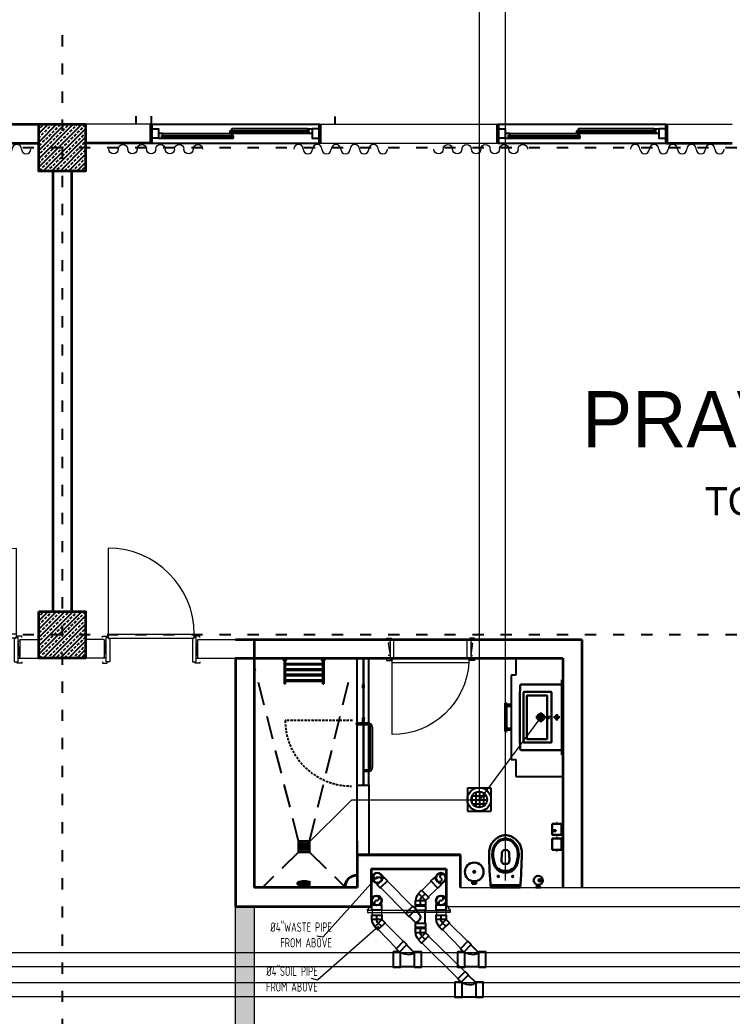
# Model space of a CAD drawing. Header units: millimetres. Extents: x 626118 to 667468, y 4481694 to 4492717.
# Drawn here: x 638785 to 639545, y 4491032 to 4492096 of the extents above; entities that cross this region are included whole.
import ezdxf

# ---------------------------------------------------------------- set-up
doc = ezdxf.new("R2010")
doc.units = ezdxf.units.MM
for name, pattern in [('ACAD_ISO03W100', [30, 12, -18]), ('CENTER2', [1.125, 0.75, -0.125, 0.125, -0.125]), ('DUZ', [500, 500]), ('HIDDEN', [0.375, 0.25, -0.125]), ('HIDDEN2', [0.1875, 0.125, -0.0625])]:
    doc.linetypes.add(name, pattern=pattern)
doc.layers.get('0').update_dxf_attribs({"color": 1, "linetype": 'DUZ'})
for name, color, linetype in [('0 MC MAHAL', 94, 'Continuous'), ('a_cam', 161, 'Continuous'), ('a_gorunus', 233, 'Continuous'), ('a_mobilya', 1, 'Continuous'), ('a_mobilya_tarama', 253, 'Continuous'), ('a_seramik', 241, 'Continuous'), ('a_seramik_tarama', 85, 'Continuous'), ('a_vitrifiye', 195, 'Continuous'), ('AGAC', 116, 'Continuous'), ('DR-TEXT', 3, 'Continuous'), ('DR-WASTE PIPE', 5, 'CENTER2'), ('KOLTAR_F', 145, 'Continuous'), ('PEN', 161, 'Continuous'), ('PLUM FIT', 7, 'Continuous'), ('PVC', 3, 'Continuous'), ('söve', 26, 'DUZ')]:
    doc.layers.add(name, color=color, linetype=linetype)
for name, color, linetype, lineweight in [('cam', 143, 'Continuous', 20), ('DUV', 220, 'Continuous', 50), ('DUVAR', 7, 'Continuous', 35), ('FE_PERDE', 205, 'Continuous', 15), ('gor25', 142, 'Continuous', 25), ('iç duvar', 7, 'Continuous', 50), ('KAPEN', 151, 'Continuous', 9), ('KOLON_F', 3, 'Continuous', 35), ('sabt_tef', 181, 'Continuous', 30)]:
    doc.layers.add(name, color=color, linetype=linetype, lineweight=lineweight)
doc.styles.add('din.shx', font='din.shx', dxfattribs={"width": 0.7})

# ---------------------------------------------------------------- blocks, each defined once
blk = doc.blocks.new('GEN_BLOCK00601')
at = {"linetype": 'Continuous', "ltscale": 50}
for centre, start, end in [((50, 50), 0, 180), ((150, 50), 180, 0), ((250, 50), 0, 180), ((350, 50), 180, 0), ((450, 50), 0, 180), ((550, 50), 180, 0), ((650, 50), 0, 180), ((750, 50), 180, 0), ((850, 50), 0, 180), ((950, 50), 180, 0)]:
    blk.add_arc(centre, 50, start, end, dxfattribs=at)
for tag in ['FLOOR', 'Sfb']:
    blk.add_attdef(tag, (0, 0), '', height=1)
blk = doc.blocks.new('K210')
for p, q in [((0.04, 0.985), (0.04, 0.032)), ((0.04, 0.032), (0.047, 0.032)), ((0.047, 0.032), (0.047, 0.022)), ((0.047, 0.022), (0.953, 0.022)), ((0.953, 0.032), (0.96, 0.032)), ((0.953, 0.022), (0.953, 0.032)), ((0.96, 0.032), (0.96, 0.065))]:
    blk.add_line(p, q)
for points in [[(-0.02, 0.03), (-0.02, 0.045), (0.03, 0.045), (0.03, 0.03)], [(0.04, 0.065), (0.96, 0.065)], [(1.02, 0.03), (1.02, 0.045), (0.97, 0.045), (0.97, 0.03)], [(0.02, -0.19), (0, -0.19), (0.02, -0.01), (0, -0.01)], [(0.98, -0.19), (1, -0.19), (0.98, -0.01), (1, -0.01)], [(-0.02, -0.23), (-0.02, -0.245), (0.03, -0.245), (0.03, -0.23)], [(1.02, -0.23), (1.02, -0.245), (0.97, -0.245), (0.97, -0.23)]]:
    blk.add_lwpolyline(points)
for points in [[(0.02, 0.03), (0.045, 0.03), (0.045, 0.02), (0.06, 0.02), (0.06, -0.23), (0.02, -0.23)], [(0.98, 0.03), (0.955, 0.03), (0.955, 0.02), (0.94, 0.02), (0.94, -0.23), (0.98, -0.23)]]:
    blk.add_lwpolyline(points, close=True)
blk.add_arc((0.04, 0.065), 0.92, 0, 90)
blk = doc.blocks.new('PVC4')
for p, q in [((-55, 57), (-60, 57)), ((0, 57), (5, 57)), ((-55, -57), (-60, -57)), ((0, -57), (5, -57))]:
    blk.add_line(p, q)
blk.add_lwpolyline([(0, -62), (0, 62), (-55, 62), (-55, -62)], close=True)
blk = doc.blocks.new('PVC6')
for p, q in [((-86.5, 82.5), (-93, 82.5)), ((0, 82.5), (6.5, 82.5)), ((-86.5, -82.5), (-93, -82.5)), ((0, -82.5), (6.5, -82.5))]:
    blk.add_line(p, q)
blk.add_lwpolyline([(0, -89), (0, 89), (-81.5, 89, 0.4142136), (-86.5, 84), (-86.5, -84, 0.4142136), (-81.5, -89)], format="xyb", close=True)
blk = doc.blocks.new('PY64')
for p, q in [((-82, 162), (-82, 2)), ((79, -1), (171, 91))]:
    blk.add_line(p, q)
at = {"color": 9}
for centre, radius, start, end in [((298, 60), 238, 154.7041, 180), ((142, 60), 82.9, 180, 223.6032)]:
    blk.add_arc(centre, radius, start, end, dxfattribs=at)
for name, p, rotation in [('PVC6', (0, 248), 90), ('PVC4', (170, 170), 44.9999999999999), ('PVC6', (0, -84), 270)]:
    blk.add_blockref(name, p, dxfattribs=dict(rotation=rotation))
blk = doc.blocks.new('P454')
at = {"color": 8}
blk.add_lwpolyline([(57, 57), (18, 18, 0.198912), (0, -25), (0, -80)], format="xyb", dxfattribs=at)
blk.add_arc((60, -25), 117, 135, 180)
for p, rotation in [((57, 57), 45), ((0, -80), 270)]:
    blk.add_blockref('PVC4', p, dxfattribs=dict(rotation=rotation))
blk = doc.blocks.new('P904A')
for p, q in [((-57, -57), (-57, -24)), ((57, -57), (57, -24))]:
    blk.add_line(p, q)
blk.add_circle((0, 0), 62)
at = {"color": 9}
blk.add_circle((0, 0), 57, dxfattribs=at)
for centre, start, end in [((0, -28), 90, 270), ((0, 28), 270, 90)]:
    blk.add_arc(centre, 28.5, start, end, dxfattribs=at)
at = {"rotation": 270}
blk.add_blockref('PVC4', (0, -112), dxfattribs=at)
blk = doc.blocks.new('A$Cbc8c2464')
at = {"layer": 'DR-WASTE PIPE', "color": 6, "linetype": 'Continuous', "lineweight": 18, "ltscale": 12}
for p, q in [((0.5, 60.7), (0.5, 55.9)), ((10.5, 60.7), (10.5, 55.9)), ((69.2, 60.7), (69.2, 56)), ((79.1, 60.7), (79.1, 56)), ((14.3, 46.8), (33.5, 27.5, 0)), ((82.9, 46.8), (102.2, 27.5, 0)), ((7.3, 39.7), (26.2, 20.2, 0)), ((76, 39.6), (95, 20.1, 0))]:
    blk.add_line(p, q, dxfattribs=at)
at = {"layer": 'PVC', "xscale": 0.08748200112126518, "yscale": 0.08748200112126518, "zscale": 0.08748200112126518}
for p in [(5.4, 71), (74.1, 71)]:
    blk.add_blockref('P904A', p, dxfattribs=at)
at = {"layer": 'PVC'}
for name, p, xscale, yscale, zscale, rotation in [('P454', (5.5, 48.5), -0.08762939043845829, 0.08762939043845829, 0.08762939043845829, 180), ('P454', (74.2, 48.5), -0.08762939043845829, 0.08762939043845829, 0.08762939043845829, 180), ('PY64', (45.6, 8.1, 0), 0.090881797833463, 0.090881797833463, 0.090881797833463, 89.99999999999999), ('PY64', (114.3, 8.1, 0), 0.090881797833463, 0.090881797833463, 0.090881797833463, 89.99999999999999)]:
    blk.add_blockref(name, p, dxfattribs=dict(at, xscale=xscale, yscale=yscale, zscale=zscale, rotation=rotation))
blk = doc.blocks.new('PY4')
for p, q in [((-57, -27), (-57, 129)), ((0, 57), (51, 129)), ((57, -24), (139, 58))]:
    blk.add_line(p, q)
blk.add_arc((86, 57), 85.5, 180, 250.5288)
for p, rotation in [((0, 184), 90), ((137, 137), 45), ((0, -82), 270)]:
    blk.add_blockref('PVC4', p, dxfattribs=dict(rotation=rotation))
blk = doc.blocks.new('A$Cd5ec20cc')
at = {"layer": 'DR-WASTE PIPE', "linetype": 'Continuous', "lineweight": 18, "ltscale": 12}
for p, q in [((18.4, 123.8), (44.9, 97.4)), ((64.7, 123.6), (55.1, 114)), ((37.8, 90.3), (11.4, 116.8)), ((71.8, 116.5), (62.3, 107.2)), ((62.5, 65), (100.9, 27.5)), ((55.5, 57.9), (93.5, 20.2))]:
    blk.add_line(p, q, dxfattribs=at)
at = {"layer": 'PVC'}
for name, p, xscale, yscale, zscale, rotation in [('P904A', (7.7, 127.5), -0.08748200112126518, 0.08748200112126518, 0.08748200112126518, 45.1343432630909), ('P904A', (75.5, 127.3), -0.08748200112126518, 0.08748200112126518, 0.08748200112126518, 314.7932117919452), ('P454', (53.7, 105.5), -0.08762939043845827, 0.08762939043845827, 0.08762939043845827, 135.0000000107184), ('P454', (53.7, 66.7), -0.08762939043845827, 0.08762939043845827, 0.08762939043845827, 180.2529245815914), ('PY64', (112.9, 8.1), 0.090881797833463, 0.090881797833463, 0.090881797833463, 89.99999999999999)]:
    blk.add_blockref(name, p, dxfattribs=dict(at, xscale=xscale, yscale=yscale, zscale=zscale, rotation=rotation))
at = {"layer": 'PVC', "xscale": -0.08755647272676778, "yscale": 0.08755647272676778, "zscale": 0.08755647272676778}
blk.add_blockref('PY4', (53.7, 81.5), dxfattribs=at)
blk = doc.blocks.new('A$C9070866a')
at = {"layer": 'iç duvar', "color": 1, "linetype": 'Continuous', "lineweight": 5}
for p, q in [((54.5, 72.2, 0), (6.4, 0)), ((54.5, 72.2, 0), (52.5, 70.3)), ((54.5, 72.2, 0), (53.4, 69.6)), ((6.4, 0), (0, 0))]:
    blk.add_line(p, q, dxfattribs=at)
blk = doc.blocks.new('new block')
at = {"layer": 'KAPEN'}
for p, q in [((105202.053, 48261.86), (105202.02, 48261.86)), ((105202.053, 48261.853), (105202.053, 48261.86)), ((105202.063, 48261.853), (105202.053, 48261.853)), ((105202.063, 48261.047), (105202.063, 48261.853)), ((105201.25, 48261.04), (105202.053, 48261.04)), ((105202.053, 48261.047), (105202.063, 48261.047)), ((105202.053, 48261.04), (105202.053, 48261.047))]:
    blk.add_line(p, q, dxfattribs=at)
for points in [[(105202.055, 48261.92), (105202.04, 48261.92), (105202.04, 48261.87), (105202.055, 48261.87)], [(105202.265, 48261.92), (105202.28, 48261.92), (105202.28, 48261.87), (105202.265, 48261.87)], [(105202.02, 48261.04), (105202.02, 48261.86)], [(105202.225, 48261.88), (105202.225, 48261.9), (105202.095, 48261.88), (105202.095, 48261.9)], [(105202.055, 48260.98), (105202.04, 48260.98), (105202.04, 48261.03), (105202.055, 48261.03)], [(105202.225, 48261.02), (105202.225, 48261), (105202.095, 48261.02), (105202.095, 48261)], [(105202.265, 48260.98), (105202.28, 48260.98), (105202.28, 48261.03), (105202.265, 48261.03)]]:
    blk.add_lwpolyline(points, dxfattribs=at)
for points in [[(105202.055, 48261.88), (105202.055, 48261.855), (105202.065, 48261.855), (105202.065, 48261.84), (105202.265, 48261.84), (105202.265, 48261.88)], [(105202.055, 48261.02), (105202.055, 48261.045), (105202.065, 48261.045), (105202.065, 48261.06), (105202.265, 48261.06), (105202.265, 48261.02)]]:
    blk.add_lwpolyline(points, close=True, dxfattribs=at)
blk.add_arc((105202.071, 48261.04), 0.822, 93.6023, 180, dxfattribs=at)
blk = doc.blocks.new('urejjnjf')
at = {"layer": 'sabt_tef'}
for p, q in [((104450.066, 49042.304), (104449.756, 49042.304)), ((104449.911, 49042.284), (104449.756, 49042.284)), ((104449.911, 49042.276), (104449.756, 49042.276)), ((104449.911, 49042.284), (104450.066, 49042.284)), ((104449.911, 49042.276), (104450.066, 49042.276)), ((104449.846, 49042.184), (104449.822, 49042.184)), ((104449.834, 49042.195), (104449.834, 49042.184)), ((104449.834, 49042.173), (104449.834, 49042.184)), ((104449.976, 49042.184), (104450.001, 49042.184)), ((104449.989, 49042.195), (104449.989, 49042.184)), ((104449.989, 49042.173), (104449.989, 49042.184)), ((104449.87, 49042.02), (104449.872, 49041.935)), ((104449.911, 49042.051), (104449.9, 49042.051)), ((104449.911, 49042.051), (104449.923, 49042.051)), ((104449.953, 49042.02), (104449.95, 49041.935)), ((104449.911, 49041.901), (104449.907, 49041.901)), ((104449.907, 49041.901), (104449.911, 49041.901)), ((104449.915, 49041.901), (104449.911, 49041.901)), ((104449.911, 49041.901), (104449.915, 49041.901))]:
    blk.add_line(p, q, dxfattribs=at)
for centre, major_axis, start_param, end_param in [((104454.736, 49041.852), (3.536, 3.536), 2.265542, 2.338186), ((104445.087, 49041.852), (-3.536, 3.536), 3.944999, 4.017643), ((104449.911, 49042.014), (0.0919, 0.0919), 0.785398, 1.997007), ((104449.9, 49042.015), (-0.0778, 0.0778), -0.884575, 0.555132), ((104449.834, 49042.184), (-0.0053, 0.0053), 3.926991, 7.068583), ((104449.834, 49042.184), (0.0053, 0.0053), 2.356194, 5.497787), ((104449.911, 49042.014), (-0.0919, 0.0919), 4.286178, 5.497787), ((104449.922, 49042.015), (0.0778, 0.0778), 5.728053, 7.16776), ((104449.989, 49042.184), (-0.0053, 0.0053), 3.926991, 7.068583), ((104449.989, 49042.184), (0.0053, 0.0053), 2.356194, 5.497787), ((104450.07, 49041.955), (0.212, 0.212), 1.997007, 2.51551), ((104450.07, 49041.955), (0.205, 0.205), 2.057267, 2.51551), ((104449.9, 49042.021), (0.0212, 0.0212), 0.785398, 2.385987), ((104449.923, 49042.021), (-0.0212, 0.0212), 3.897198, 5.497787), ((104449.752, 49041.955), (0.205, 0.205), 5.338472, 5.796715), ((104449.752, 49041.955), (0.212, 0.212), 5.338472, 5.856974), ((104449.926, 49041.931), (-0.134, 0.134), 0.731068, 1.971798), ((104449.926, 49041.931), (0.109, 0.109), 2.51551, 3.542594), ((104449.926, 49041.931), (-0.102, 0.102), 0.944713, 1.971798), ((104449.907, 49041.936), (-0.0247, 0.0247), 0.815191, 2.356194), ((104449.915, 49041.936), (0.0247, 0.0247), 3.926991, 5.467994), ((104449.896, 49041.931), (-0.102, 0.102), 2.740591, 3.767676), ((104449.896, 49041.931), (-0.109, 0.109), 2.740591, 3.767676), ((104449.896, 49041.931), (0.134, 0.134), 4.311388, 5.552117), ((104449.911, 49041.894), (0.0806, 0.0806), 3.542594, 3.926991), ((104449.911, 49041.894), (0.0735, 0.0735), 3.542594, 3.926991), ((104449.911, 49041.894), (-0.0735, 0.0735), 2.356194, 2.740591), ((104449.911, 49041.894), (-0.0806, 0.0806), 2.356194, 2.740591), ((104449.911, 49041.894), (0.106, 0.106), 3.542594, 3.926991), ((104449.911, 49041.894), (-0.106, 0.106), 2.356194, 2.740591)]:
    blk.add_ellipse(centre, major_axis=major_axis, ratio=1, start_param=start_param, end_param=end_param, dxfattribs=at)
blk = doc.blocks.new('FD')
at = {"layer": 'PLUM FIT'}
h = blk.add_hatch(dxfattribs=at)
h.set_pattern_fill('NET', color=56, scale=7.714286, angle=90, style=0)
h.set_pattern_definition([(90, (7609.1601, 24196.6292), (0.964285714, -1e-13), []), (360, (7609.1601, 24196.6292), (-1e-13, -0.964285714), [])])
h.paths.add_polyline_path([(-1.93, 0, 1), (1.93, 0, 1)])
at = {"layer": 'PLUM FIT', "color": 1}
for p, q in [((-2.89, 2.89), (2.89, 2.89)), ((-2.89, 2.89), (-2.89, -2.89)), ((2.89, 2.89), (2.89, -2.89)), ((-2.89, -2.89), (2.89, -2.89))]:
    blk.add_line(p, q, dxfattribs=at)
for radius in [2.89, 1.93]:
    blk.add_circle((0, 0), radius, dxfattribs=at)

msp = doc.modelspace()

# ---------------------------------------------------------------- hatches: boundary and pattern name
h = msp.add_hatch(color=33)
h.dxf.hatch_style = 1
h.paths.add_polyline_path([(639015.48, 4491149.33), (639035.48, 4491149.33), (639035.48, 4490947.33), (639015.48, 4490947.33)])
at = {"layer": 'KOLTAR_F'}
h = msp.add_hatch(dxfattribs=at)
h.set_pattern_fill('ANSI33', color=256, style=0)
h.set_pattern_definition([(45, (-21777.995, -12428.142), (-4.4901280605, 4.4901280605), []), (45, (-21773.505, -12428.142), (-4.4901280605, 4.4901280605), [3.175, -1.5875])])
h.paths.add_polyline_path([(638805.48, 4491984.33), (638855.48, 4491984.33), (638855.48, 4491934.33), (638805.48, 4491934.33)])
h = msp.add_hatch(dxfattribs=at)
h.set_pattern_fill('ANSI33', color=256, style=0)
h.set_pattern_definition([(45, (-21777.995, -12948.142), (-4.4901280605, 4.4901280605), []), (45, (-21773.505, -12948.142), (-4.4901280605, 4.4901280605), [3.175, -1.5875])])
h.paths.add_polyline_path([(638805.48, 4491464.33), (638855.48, 4491464.33), (638855.48, 4491414.33), (638805.48, 4491414.33)])

# ---------------------------------------------------------------- linework, layer by layer
at = {"color": 232, "linetype": 'ACAD_ISO03W100'}
for p, q in [((638830.48, 4492079.33), (638830.48, 4488949.33)), ((641170.48, 4491959.33), (637230.48, 4491959.33)), ((641170.48, 4491439.33), (637230.48, 4491439.33))]:
    msp.add_line(p, q, dxfattribs=at)
msp.add_line((639309.83, 4491337.72), (639309.83, 4491339.22))
at = {"layer": 'a_cam'}
for p, q in [((639151.63, 4491414.33), (639151.63, 4491350.68)), ((639152.43, 4491350.68), (639152.43, 4491414.33)), ((639152.43, 4491385.48), (639151.63, 4491385.48)), ((639151.63, 4491350.68), (639152.43, 4491350.68)), ((639152.43, 4491348.88), (639151.63, 4491348.88)), ((639151.63, 4491348.88), (639151.63, 4491279.68)), ((639152.43, 4491279.68), (639152.43, 4491348.88)), ((639151.63, 4491279.68), (639152.43, 4491279.68))]:
    msp.add_line(p, q, dxfattribs=at)
at = {"layer": 'a_gorunus'}
for p, q in [((639145.48, 4491345.18), (639145.48, 4491414.33)), ((639157.88, 4491345.06), (639157.88, 4491414.33)), ((639145.48, 4491278.68), (639145.48, 4491343.18)), ((639157.88, 4491295.41), (639157.88, 4491342.95)), ((639157.88, 4491278.68), (639157.88, 4491293.31)), ((639157.88, 4491278.68), (639157.88, 4491204.33, 0))]:
    msp.add_line(p, q, dxfattribs=at)
at = {"layer": 'a_mobilya'}
for p, q in [((639145.33, 4491345.18), (639151.63, 4491345.18)), ((639151.63, 4491343.18), (639145.33, 4491343.18)), ((639152.43, 4491345.18), (639156.83, 4491345.18)), ((639156.83, 4491343.18), (639152.43, 4491343.18)), ((639159.33, 4491297.68), (639159.33, 4491340.68)), ((639161.33, 4491340.68), (639161.33, 4491297.68)), ((639152.43, 4491295.18), (639156.83, 4491295.18)), ((639156.83, 4491293.18), (639152.43, 4491293.18))]:
    msp.add_line(p, q, dxfattribs=at)
for centre, major_axis, start_param, end_param in [((639145.33, 4491344.18), (0.707, -0.707), 2.3561945, 5.4977871), ((639156.83, 4491340.68), (3.18, -3.18), 0.7853982, 2.3561945), ((639156.83, 4491340.68), (1.77, -1.77), 0.7853982, 2.3561945), ((639156.83, 4491297.68), (1.77, 1.77), 3.9269908, 5.4977871), ((639156.83, 4491297.68), (3.18, 3.18), 3.9269908, 5.4977871)]:
    msp.add_ellipse(centre, major_axis=major_axis, ratio=1, start_param=start_param, end_param=end_param, dxfattribs=at)
at = {"layer": 'a_mobilya_tarama', "linetype": 'HIDDEN2', "ltscale": 200}
for p, q in [((639082.93, 4491218.88), (639035.48, 4491406.23)), ((639094.43, 4491218.88), (639138.59, 4491398.91)), ((639085.51, 4491217.13), (639085.01, 4491217.13)), ((639085.01, 4491217.13), (639085.01, 4491209.13)), ((639085.01, 4491209.13), (639085.51, 4491209.13)), ((639085.51, 4491209.13), (639085.51, 4491217.13)), ((639086.65, 4491217.13), (639086.15, 4491217.13)), ((639086.15, 4491217.13), (639086.15, 4491209.13)), ((639086.15, 4491209.13), (639086.65, 4491209.13)), ((639086.65, 4491209.13), (639086.65, 4491217.13)), ((639087.79, 4491217.13), (639087.29, 4491217.13)), ((639087.29, 4491217.13), (639087.29, 4491209.13)), ((639087.29, 4491209.13), (639087.79, 4491209.13)), ((639087.79, 4491209.13), (639087.79, 4491217.13)), ((639088.96, 4491217.08), (639088.46, 4491217.08)), ((639088.46, 4491217.08), (639088.46, 4491209.08)), ((639088.46, 4491209.08), (639088.96, 4491209.08)), ((639088.96, 4491209.08), (639088.96, 4491217.08)), ((639090.11, 4491217.13), (639089.61, 4491217.13)), ((639089.61, 4491217.13), (639089.61, 4491209.13)), ((639089.61, 4491209.13), (639090.11, 4491209.13)), ((639090.11, 4491209.13), (639090.11, 4491217.13)), ((639091.28, 4491217.08), (639090.78, 4491217.08)), ((639090.78, 4491217.08), (639090.78, 4491209.08)), ((639090.78, 4491209.08), (639091.28, 4491209.08)), ((639091.28, 4491209.08), (639091.28, 4491217.08)), ((639092.44, 4491217.08), (639091.94, 4491217.08)), ((639091.94, 4491217.08), (639091.94, 4491209.08)), ((639091.94, 4491209.08), (639092.44, 4491209.08)), ((639092.44, 4491209.08), (639092.44, 4491217.08)), ((639082.93, 4491207.38), (639044.28, 4491169.33)), ((639094.43, 4491207.38), (639133.08, 4491169.33))]:
    msp.add_line(p, q, dxfattribs=at)
at = {"layer": 'a_seramik'}
for p, q in [((639314.83, 4491414.33), (639314.83, 4491396.22)), ((639309.83, 4491396.22), (639309.83, 4491306.22)), ((639314.83, 4491396.22), (639309.83, 4491396.22)), ((639309.83, 4491306.22), (639314.83, 4491306.22)), ((639314.83, 4491306.22), (639314.83, 4491288.12)), ((639314.83, 4491288.12), (639364.99, 4491288.12)), ((639145.48, 4491278.68), (639157.88, 4491278.68)), ((639145.48, 4491204.33), (639145.48, 4491278.68))]:
    msp.add_line(p, q, dxfattribs=at)
at = {"layer": 'a_seramik_tarama'}
for p, q in [((639157.88, 4491332.48), (639159.33, 4491332.48)), ((639157.88, 4491302.48), (639159.33, 4491302.48))]:
    msp.add_line(p, q, dxfattribs=at)
at = {"layer": 'a_vitrifiye'}
for p, q in [((639364.83, 4491311.22), (639364.83, 4491391.22)), ((639151.28, 4491386.28), (639151.28, 4491382.28)), ((639151.28, 4491382.28), (639151.58, 4491382.28)), ((639151.58, 4491382.28), (639151.58, 4491385.98)), ((639152.48, 4491385.98), (639152.48, 4491382.28)), ((639152.48, 4491382.28), (639152.78, 4491382.28)), ((639152.78, 4491382.28), (639152.78, 4491386.28)), ((639151.28, 4491350.68), (639152.78, 4491350.68)), ((639151.28, 4491349.68), (639151.28, 4491350.68)), ((639151.28, 4491349.68), (639151.28, 4491345.68)), ((639152.78, 4491349.68), (639151.28, 4491349.68)), ((639151.58, 4491345.68), (639151.58, 4491349.38)), ((639151.58, 4491349.38), (639152.48, 4491349.38)), ((639152.48, 4491349.38), (639152.48, 4491345.68)), ((639152.78, 4491350.68), (639152.78, 4491349.68)), ((639152.78, 4491279.68), (639151.28, 4491279.68)), ((639152.78, 4491279.68), (639151.28, 4491279.68)), ((639151.28, 4491279.68), (639151.28, 4491278.68)), ((639152.78, 4491278.68), (639151.28, 4491278.68)), ((639151.28, 4491278.68), (639152.78, 4491278.68))]:
    msp.add_line(p, q, dxfattribs=at)
at = {"layer": 'a_vitrifiye', "linetype": 'HIDDEN', "ltscale": 10}
for p, q in [((639140.38, 4491347.8), (639068.53, 4491347.8)), ((639152.78, 4491345.68), (639152.78, 4491349.68))]:
    msp.add_line(p, q, dxfattribs=at)
at = {"layer": 'a_vitrifiye', "linetype": 'HIDDEN'}
for p, q in [((639151.28, 4491345.68), (639151.58, 4491345.68)), ((639152.78, 4491345.68), (639152.48, 4491345.68))]:
    msp.add_line(p, q, dxfattribs=at)
at = {"layer": 'a_vitrifiye', "linetype": 'HIDDEN', "ltscale": 10}
msp.add_ellipse((639139.13, 4491348.4), major_axis=(49.92, 49.92), ratio=1, start_param=2.3646988, end_param=3.9284367, dxfattribs=at)
at = {"layer": 'AGAC'}
for p, q in [((638925.48, 4491984.33), (639105.48, 4491984.33)), ((639295.48, 4491984.33), (639475.48, 4491984.33)), ((638925.48, 4491964.33), (639105.48, 4491964.33)), ((639295.48, 4491964.33), (639475.48, 4491964.33))]:
    msp.add_line(p, q, dxfattribs=at)
at = {"layer": 'cam'}
for p, q in [((639093.98, 4491977.33), (639009.98, 4491977.33)), ((639093.98, 4491976.83), (639009.98, 4491976.83)), ((639093.98, 4491976.33), (639009.98, 4491976.33)), ((639463.98, 4491977.33), (639379.98, 4491977.33)), ((639463.98, 4491976.83), (639379.98, 4491976.83)), ((639463.98, 4491976.33), (639379.98, 4491976.33)), ((638936.98, 4491972.33), (639012.98, 4491972.33)), ((638936.98, 4491971.83), (639012.98, 4491971.83)), ((638936.98, 4491971.33), (639012.98, 4491971.33)), ((639306.98, 4491972.33), (639382.98, 4491972.33)), ((639306.98, 4491971.83), (639382.98, 4491971.83)), ((639306.98, 4491971.33), (639382.98, 4491971.33))]:
    msp.add_line(p, q, dxfattribs=at)
at = {"layer": 'DR-WASTE PIPE', "color": 6, "linetype": 'Continuous', "lineweight": 18, "ltscale": 12}
for p, q in [((641075.48, 4491099.69, 0), (637802.63, 4491099.69, 0)), ((637802.63, 4491084.81, -0.01), (641075.48, 4491085.65, -0.02))]:
    msp.add_line(p, q, dxfattribs=at)
at = {"layer": 'DR-WASTE PIPE', "linetype": 'Continuous', "lineweight": 18, "ltscale": 12}
for p, q in [((641075.48, 4491067.9, 0), (637800.47, 4491067.9, 0)), ((641075.48, 4491052.89), (637799.88, 4491052.89))]:
    msp.add_line(p, q, dxfattribs=at)
at = {"layer": 'DUV'}
for p, q in [((638925.48, 4491964.33), (638925.48, 4491984.33)), ((639105.48, 4491964.33), (639105.48, 4491984.33)), ((639295.48, 4491964.33), (639295.48, 4491984.33)), ((639295.48, 4491964.33), (639295.48, 4491984.33)), ((639295.48, 4491964.33), (639295.48, 4491984.33)), ((639475.48, 4491964.33), (639475.48, 4491984.33)), ((639475.48, 4491964.33), (639475.48, 4491984.33)), ((639475.48, 4491964.33), (639475.48, 4491984.33))]:
    msp.add_line(p, q, dxfattribs=at)
at = {"layer": 'DUVAR'}
for p, q in [((638735.48, 4491984.33), (638805.48, 4491984.33)), ((638925.48, 4491964.33), (638925.48, 4491984.33)), ((639105.48, 4491964.33), (639105.48, 4491984.33)), ((639295.48, 4491964.33), (639295.48, 4491984.33)), ((639475.48, 4491964.33), (639475.48, 4491984.33)), ((638735.48, 4491964.33), (638805.48, 4491964.33)), ((638925.48, 4491964.33), (638855.48, 4491964.33)), ((639475.48, 4491964.33), (639545.48, 4491964.33)), ((638820.48, 4491934.33), (638820.48, 4491464.33)), ((638840.48, 4491934.33), (638840.48, 4491464.33)), ((639015.48, 4491434.33), (639384.99, 4491434.33)), ((639035.48, 4491434.33), (639035.48, 4491169.33)), ((639035.48, 4491434.33), (639035.48, 4491169.33)), ((639035.48, 4491434.33), (639143.48, 4491434.33)), ((639384.99, 4491434.33), (639384.99, 4491169.33)), ((639015.48, 4491414.33), (639015.48, 4491149.33)), ((639015.48, 4491414.33), (639364.99, 4491414.33)), ((639364.99, 4491414.33), (639364.99, 4491169.33)), ((639364.99, 4491398.12), (639364.99, 4491288.12)), ((639015.48, 4491378.29), (639015.48, 4491203.29)), ((639255.48, 4491204.33), (639145.48, 4491204.33)), ((639145.48, 4491204.33), (639145.48, 4491169.33)), ((639145.48, 4491204.33), (639145.48, 4491169.33)), ((639145.48, 4491204.33), (639255.99, 4491204.33, 0)), ((639255.48, 4491204.33), (639255.48, 4491169.33)), ((639160.48, 4491189.33), (639240.48, 4491189.33)), ((639160.48, 4491189.33), (639160.48, 4491149.33)), ((639160.48, 4491189.33), (639240.48, 4491189.33)), ((639240.48, 4491189.33), (639240.48, 4491149.33)), ((639145.48, 4491169.33), (639035.48, 4491169.33)), ((639145.48, 4491169.33), (639035.48, 4491169.33)), ((639015.48, 4491149.33), (639160.48, 4491149.33))]:
    msp.add_line(p, q, dxfattribs=at)
at = {"layer": 'gor25'}
for p, q in [((638938.48, 4491974.33), (639011.48, 4491974.33)), ((639092.48, 4491979.33), (639011.48, 4491979.33)), ((639092.48, 4491974.33), (639011.48, 4491974.33)), ((639308.48, 4491974.33), (639381.48, 4491974.33)), ((639462.48, 4491979.33), (639381.48, 4491979.33)), ((639462.48, 4491974.33), (639381.48, 4491974.33)), ((638938.48, 4491969.33), (639011.48, 4491969.33)), ((639308.48, 4491969.33), (639381.48, 4491969.33))]:
    msp.add_line(p, q, dxfattribs=at)
at = {"layer": 'iç duvar', "color": 6, "linetype": 'Continuous', "lineweight": 5}
msp.add_line((639303.67, 4491176.94), (639303.67, 4492346.99), dxfattribs=at)
at = {"layer": 'iç duvar', "color": 5, "linetype": 'Continuous', "lineweight": 5}
for p, q in [((639275.83, 4491263.13), (639275.83, 4492155.65)), ((639341.33, 4491351.22), (639275.83, 4491263.13)), ((639139.61, 4491263.13), (639089.61, 4491213.13)), ((639139.61, 4491263.13), (639275.83, 4491263.13))]:
    msp.add_line(p, q, dxfattribs=at)
at = {"layer": 'iç duvar', "color": 7, "lineweight": 18}
for p, q in [((638925.48, 4491984.33), (638855.48, 4491984.33)), ((639105.48, 4491984.33), (639295.48, 4491984.33)), ((639475.48, 4491984.33), (639545.48, 4491984.33)), ((639105.48, 4491964.33), (639295.48, 4491964.33)), ((638785.48, 4491434.33), (638805.48, 4491434.33)), ((638785.48, 4491434.33), (638785.48, 4491414.33)), ((638875.48, 4491434.33), (638855.48, 4491434.33)), ((638875.48, 4491434.33), (638875.48, 4491414.33)), ((638975.48, 4491434.33), (639035.48, 4491434.33)), ((638975.48, 4491414.33), (638975.48, 4491434.33)), ((638975.48, 4491434.33), (639035.48, 4491434.33)), ((638785.48, 4491414.33), (638805.48, 4491414.33)), ((638875.48, 4491414.33), (638855.48, 4491414.33)), ((638975.48, 4491414.33), (639015.48, 4491414.33)), ((638975.48, 4491414.33), (639015.48, 4491414.33)), ((639255.99, 4491169.33, 0), (639255.99, 4491204.33, 0)), ((639255.48, 4491169.33), (639885.48, 4491169.33)), ((639240.48, 4491149.33), (639900.48, 4491149.33))]:
    msp.add_line(p, q, dxfattribs=at)
msp.add_lwpolyline([(639015.48, 4491149.33), (639035.48, 4491149.33), (639035.48, 4490947.33), (639015.48, 4490947.33)], close=True, dxfattribs=at)
at = {"layer": 'KAPEN'}
msp.add_line((639272.32, 4491434.33), (639186.12, 4491434.33), dxfattribs=at)
for points in [[(639160.48, 4491144.83), (639156.48, 4491144.83), (639156.48, 4491146.33), (639157.98, 4491146.33), (639157.98, 4491149.33), (639160.48, 4491149.33), (639160.48, 4491144.83)], [(639160.48, 4491144.83), (639156.48, 4491144.83), (639156.48, 4491146.33), (639157.98, 4491146.33), (639157.98, 4491149.33), (639160.48, 4491149.33), (639160.48, 4491144.83)], [(639240.48, 4491144.83), (639244.48, 4491144.83), (639244.48, 4491146.33), (639242.98, 4491146.33), (639242.98, 4491149.33), (639240.48, 4491149.33), (639240.48, 4491144.83)]]:
    msp.add_lwpolyline(points, close=True, dxfattribs=at)
for points in [[(639200.48, 4491144.83), (639156.48, 4491144.83), (639156.48, 4491142.83), (639200.48, 4491142.83)], [(639200.48, 4491144.83), (639244.48, 4491144.83), (639244.48, 4491142.83), (639200.48, 4491142.83)]]:
    msp.add_lwpolyline(points, dxfattribs=at)
at = {"layer": 'KOLON_F'}
for points in [[(638805.48, 4491984.33), (638855.48, 4491984.33), (638855.48, 4491934.33), (638805.48, 4491934.33)], [(638805.48, 4491464.33), (638855.48, 4491464.33), (638855.48, 4491414.33), (638805.48, 4491414.33)]]:
    msp.add_lwpolyline(points, close=True, dxfattribs=at)
at = {"layer": 'PEN'}
for points in [[(638933.48, 4491979.33), (638933.48, 4491979.33), (638933.48, 4491969.33), (638925.48, 4491969.33), (638925.48, 4491969.33), (638925.48, 4491979.33), (638925.48, 4491979.33), (638925.48, 4491979.33), (638933.48, 4491979.33)], [(638933.48, 4491974.33), (638933.48, 4491974.33), (638933.48, 4491969.33), (638936.98, 4491969.33), (638936.98, 4491971.33), (638936.98, 4491972.33), (638938.48, 4491972.33), (638938.48, 4491974.33), (638933.48, 4491974.33)], [(639011.48, 4491979.33), (639011.48, 4491979.33), (639011.48, 4491974.33), (639009.98, 4491974.33), (639009.98, 4491976.33), (639009.98, 4491977.33), (639011.48, 4491977.33), (639011.48, 4491979.33), (639011.48, 4491979.33)], [(639009.98, 4491974.33), (639011.48, 4491974.33), (639011.48, 4491976.33), (639009.98, 4491976.33)], [(639011.48, 4491974.33), (639011.48, 4491974.33), (639011.48, 4491969.33), (639012.98, 4491969.33), (639012.98, 4491971.33), (639012.98, 4491972.33), (639011.48, 4491972.33), (639011.48, 4491974.33), (639011.48, 4491974.33)], [(639097.48, 4491979.33), (639097.48, 4491979.33), (639097.48, 4491974.33), (639093.98, 4491974.33), (639093.98, 4491976.33), (639093.98, 4491977.33), (639092.48, 4491977.33), (639092.48, 4491979.33), (639097.48, 4491979.33)], [(639093.98, 4491974.33), (639092.48, 4491974.33), (639092.48, 4491976.33), (639093.98, 4491976.33)], [(639097.48, 4491979.33), (639097.48, 4491979.33), (639097.48, 4491969.33), (639105.48, 4491969.33), (639105.48, 4491969.33), (639105.48, 4491979.33), (639105.48, 4491979.33), (639105.48, 4491979.33), (639097.48, 4491979.33)], [(639303.48, 4491979.33), (639303.48, 4491979.33), (639303.48, 4491969.33), (639295.48, 4491969.33), (639295.48, 4491969.33), (639295.48, 4491979.33), (639295.48, 4491979.33), (639295.48, 4491979.33), (639303.48, 4491979.33)], [(639303.48, 4491974.33), (639303.48, 4491974.33), (639303.48, 4491969.33), (639306.98, 4491969.33), (639306.98, 4491971.33), (639306.98, 4491972.33), (639308.48, 4491972.33), (639308.48, 4491974.33), (639303.48, 4491974.33)], [(639381.48, 4491979.33), (639381.48, 4491979.33), (639381.48, 4491974.33), (639379.98, 4491974.33), (639379.98, 4491976.33), (639379.98, 4491977.33), (639381.48, 4491977.33), (639381.48, 4491979.33), (639381.48, 4491979.33)], [(639379.98, 4491974.33), (639381.48, 4491974.33), (639381.48, 4491976.33), (639379.98, 4491976.33)], [(639381.48, 4491974.33), (639381.48, 4491974.33), (639381.48, 4491969.33), (639382.98, 4491969.33), (639382.98, 4491971.33), (639382.98, 4491972.33), (639381.48, 4491972.33), (639381.48, 4491974.33), (639381.48, 4491974.33)], [(639467.48, 4491979.33), (639467.48, 4491979.33), (639467.48, 4491974.33), (639463.98, 4491974.33), (639463.98, 4491976.33), (639463.98, 4491977.33), (639462.48, 4491977.33), (639462.48, 4491979.33), (639467.48, 4491979.33)], [(639463.98, 4491974.33), (639462.48, 4491974.33), (639462.48, 4491976.33), (639463.98, 4491976.33)], [(639467.48, 4491979.33), (639467.48, 4491979.33), (639467.48, 4491969.33), (639475.48, 4491969.33), (639475.48, 4491969.33), (639475.48, 4491979.33), (639475.48, 4491979.33), (639475.48, 4491979.33), (639467.48, 4491979.33)], [(638936.98, 4491969.33), (638938.48, 4491969.33), (638938.48, 4491971.33), (638936.98, 4491971.33)], [(639012.98, 4491969.33), (639011.48, 4491969.33), (639011.48, 4491971.33), (639012.98, 4491971.33)], [(639306.98, 4491969.33), (639308.48, 4491969.33), (639308.48, 4491971.33), (639306.98, 4491971.33)], [(639382.98, 4491969.33), (639381.48, 4491969.33), (639381.48, 4491971.33), (639382.98, 4491971.33)]]:
    msp.add_lwpolyline(points, close=True, dxfattribs=at)
at = {"layer": 'sabt_tef'}
for p, q in [((639070.68, 4491414.45), (639065.68, 4491414.45)), ((639065.68, 4491414.45), (639065.68, 4491413.45)), ((639065.68, 4491413.45), (639070.68, 4491413.45)), ((639067.18, 4491413.45), (639067.18, 4491411.45)), ((639067.18, 4491411.45), (639069.18, 4491411.45)), ((639067.68, 4491411.45), (639067.68, 4491386.95)), ((639068.68, 4491411.45), (639068.68, 4491386.95)), ((639069.18, 4491413.45), (639069.18, 4491411.45)), ((639070.68, 4491413.45), (639070.68, 4491414.45)), ((639106.68, 4491414.45), (639111.68, 4491414.45)), ((639106.68, 4491413.45), (639106.68, 4491414.45)), ((639111.68, 4491413.45), (639106.68, 4491413.45)), ((639108.18, 4491413.45), (639108.18, 4491411.45)), ((639110.18, 4491411.45), (639108.18, 4491411.45)), ((639108.68, 4491411.45), (639108.68, 4491386.95)), ((639109.68, 4491411.45), (639109.68, 4491386.95)), ((639110.18, 4491413.45), (639110.18, 4491411.45)), ((639111.68, 4491414.45), (639111.68, 4491413.45)), ((639068.68, 4491408.45), (639108.68, 4491408.45)), ((639068.68, 4491407.45), (639068.68, 4491408.45)), ((639108.68, 4491407.45), (639068.68, 4491407.45)), ((639068.68, 4491402.45), (639108.68, 4491402.45)), ((639068.68, 4491401.45), (639068.68, 4491402.45)), ((639108.68, 4491401.45), (639068.68, 4491401.45)), ((639108.68, 4491408.45), (639108.68, 4491407.45)), ((639108.68, 4491402.45), (639108.68, 4491401.45)), ((639068.68, 4491396.95), (639108.68, 4491396.95)), ((639068.68, 4491395.95), (639068.68, 4491396.95)), ((639108.68, 4491395.95), (639068.68, 4491395.95)), ((639068.68, 4491390.95), (639068.68, 4491389.95)), ((639108.68, 4491390.95), (639068.68, 4491390.95)), ((639068.68, 4491389.95), (639108.68, 4491389.95)), ((639108.68, 4491396.95), (639108.68, 4491395.95)), ((639108.68, 4491389.95), (639108.68, 4491390.95)), ((639363.83, 4491391.22), (639363.83, 4491311.22)), ((639364.83, 4491391.22), (639363.83, 4491391.22)), ((639067.68, 4491386.95), (639068.68, 4491386.95)), ((639109.68, 4491386.95), (639108.68, 4491386.95)), ((639364.13, 4491386.22), (639320.03, 4491386.22)), ((639364.83, 4491316.92), (639364.83, 4491385.52)), ((639322.83, 4491377.52), (639322.83, 4491324.92)), ((639352.13, 4491378.22), (639323.53, 4491378.22)), ((639326.43, 4491373.92), (639326.43, 4491328.52)), ((639347.63, 4491374.62), (639327.13, 4491374.62)), ((639348.33, 4491373.92), (639348.33, 4491328.52)), ((639352.83, 4491377.52), (639352.83, 4491324.92)), ((639303.33, 4491366.22), (639303.33, 4491336.22)), ((639304.83, 4491366.22), (639303.33, 4491366.22)), ((639304.83, 4491336.22), (639304.83, 4491366.22)), ((639304.83, 4491363.22), (639304.83, 4491364.72)), ((639304.83, 4491364.72), (639309.83, 4491364.72)), ((639309.83, 4491363.22), (639304.83, 4491363.22)), ((639346.58, 4491351.22), (639336.08, 4491351.22)), ((639341.33, 4491345.97), (639341.33, 4491356.47)), ((639361.59, 4491351.22), (639355.07, 4491351.22)), ((639358.33, 4491354.49), (639358.33, 4491347.96)), ((639303.33, 4491336.22), (639304.83, 4491336.22)), ((639304.83, 4491339.22), (639304.83, 4491337.72)), ((639309.83, 4491339.22), (639304.83, 4491339.22)), ((639304.83, 4491337.72), (639309.83, 4491337.72)), ((639347.63, 4491327.82), (639327.13, 4491327.82)), ((639320.03, 4491316.22), (639364.13, 4491316.22)), ((639352.13, 4491324.22), (639323.53, 4491324.22)), ((639363.83, 4491311.22), (639364.83, 4491311.22)), ((639353.49, 4491237.65), (639363.49, 4491237.65)), ((639353.49, 4491225.65), (639353.49, 4491237.65)), ((639354.47, 4491231.03), (639354.47, 4491230.63)), ((639357.47, 4491230.63), (639354.47, 4491230.63)), ((639354.47, 4491229.63), (639354.47, 4491229.23)), ((639354.47, 4491229.63), (639357.47, 4491229.63)), ((639357.47, 4491229.63), (639357.47, 4491230.63)), ((639357.99, 4491238.65), (639357.99, 4491237.65)), ((639358.99, 4491238.65), (639357.99, 4491238.65)), ((639357.99, 4491237.65), (639358.99, 4491237.65)), ((639358.99, 4491237.65), (639358.99, 4491238.65)), ((639363.49, 4491237.65), (639363.49, 4491225.65)), ((639363.99, 4491231.9), (639363.49, 4491231.9)), ((639363.49, 4491231.4), (639363.99, 4491231.4)), ((639363.99, 4491233.15), (639363.99, 4491230.15)), ((639364.99, 4491233.15), (639363.99, 4491233.15)), ((639363.99, 4491231.4), (639363.99, 4491231.9)), ((639363.99, 4491230.15), (639364.99, 4491230.15)), ((639364.99, 4491230.15), (639364.99, 4491233.15)), ((639094.43, 4491218.88), (639082.93, 4491218.88)), ((639082.93, 4491218.88), (639082.93, 4491207.38)), ((639094.43, 4491207.38), (639094.43, 4491218.88)), ((639145.48, 4491205.52), (639145.48, 4491218.92)), ((639363.49, 4491225.65), (639353.49, 4491225.65)), ((639353.49, 4491221.65), (639363.49, 4491221.65)), ((639353.49, 4491209.65), (639353.49, 4491221.65)), ((639357.99, 4491225.65), (639358.99, 4491225.65)), ((639357.99, 4491224.65), (639357.99, 4491225.65)), ((639358.99, 4491224.65), (639357.99, 4491224.65)), ((639357.99, 4491222.65), (639357.99, 4491221.65)), ((639358.99, 4491222.65), (639357.99, 4491222.65)), ((639357.99, 4491221.65), (639358.99, 4491221.65)), ((639358.99, 4491225.65), (639358.99, 4491224.65)), ((639358.99, 4491221.65), (639358.99, 4491222.65)), ((639363.49, 4491221.65), (639363.49, 4491209.65)), ((639363.49, 4491209.65), (639353.49, 4491209.65)), ((639357.99, 4491209.65), (639358.99, 4491209.65)), ((639357.99, 4491208.65), (639357.99, 4491209.65)), ((639358.99, 4491208.65), (639357.99, 4491208.65)), ((639358.99, 4491209.65), (639358.99, 4491208.65)), ((639363.99, 4491215.9), (639363.49, 4491215.9)), ((639363.49, 4491215.4), (639363.99, 4491215.4)), ((639363.99, 4491217.15), (639363.99, 4491214.15)), ((639364.99, 4491217.15), (639363.99, 4491217.15)), ((639363.99, 4491215.4), (639363.99, 4491215.9)), ((639363.99, 4491214.15), (639364.99, 4491214.15)), ((639364.99, 4491214.15), (639364.99, 4491217.15)), ((639082.93, 4491207.38), (639094.43, 4491207.38)), ((639081.68, 4491174.83), (639081.68, 4491172.83)), ((639095.68, 4491174.83), (639081.68, 4491174.83)), ((639081.68, 4491174.83), (639081.68, 4491172.83)), ((639081.68, 4491172.83), (639088.18, 4491172.83)), ((639081.68, 4491172.83), (639095.68, 4491172.83)), ((639087.48, 4491170.33), (639082.68, 4491170.33)), ((639082.68, 4491170.33), (639082.68, 4491169.33)), ((639082.68, 4491169.33), (639094.68, 4491169.33)), ((639088.18, 4491172.33), (639086.68, 4491172.33)), ((639086.68, 4491172.33), (639086.68, 4491170.33)), ((639086.68, 4491170.33), (639087.48, 4491170.33)), ((639087.68, 4491171.83), (639087.48, 4491171.83)), ((639087.48, 4491171.83), (639087.48, 4491169.33)), ((639087.48, 4491169.33), (639087.48, 4491171.83)), ((639087.48, 4491171.83), (639087.68, 4491171.83)), ((639087.48, 4491169.33), (639089.88, 4491169.33)), ((639089.88, 4491169.33), (639087.48, 4491169.33)), ((639087.68, 4491170.83), (639087.68, 4491171.83)), ((639087.68, 4491171.83), (639087.68, 4491169.83)), ((639087.68, 4491169.83), (639089.68, 4491169.83)), ((639088.18, 4491172.83), (639088.18, 4491171.69)), ((639088.18, 4491172.83), (639088.18, 4491171.69)), ((639089.18, 4491171.69), (639089.18, 4491172.83)), ((639089.18, 4491172.83), (639095.68, 4491172.83)), ((639089.18, 4491171.69), (639089.18, 4491172.83)), ((639090.68, 4491172.33), (639089.18, 4491172.33)), ((639089.88, 4491171.83), (639089.68, 4491171.83)), ((639089.68, 4491171.83), (639089.68, 4491170.83)), ((639089.68, 4491169.83), (639089.68, 4491171.83)), ((639089.68, 4491171.83), (639089.88, 4491171.83)), ((639089.88, 4491169.33), (639089.88, 4491171.83)), ((639089.88, 4491171.83), (639089.88, 4491169.33)), ((639089.88, 4491170.33), (639090.68, 4491170.33)), ((639094.68, 4491170.33), (639089.88, 4491170.33)), ((639090.68, 4491170.33), (639090.68, 4491172.33)), ((639094.68, 4491169.33), (639094.68, 4491170.33)), ((639132.08, 4491169.33), (639145.48, 4491169.33)), ((639132.58, 4491169.83), (639144.98, 4491169.83)), ((639268.2, 4491173.52), (639268.2, 4491175.59)), ((639268.2, 4491175.59), (639272.45, 4491175.59)), ((639272.45, 4491173.52), (639268.2, 4491173.52)), ((639272.45, 4491175.59), (639272.45, 4491173.52)), ((639335.9, 4491169.93), (639335.9, 4491169.33)), ((639335.9, 4491169.93), (639341.37, 4491169.93)), ((639335.9, 4491169.33), (639341.37, 4491169.33)), ((639336.18, 4491170.34), (639336.18, 4491169.93)), ((639341.08, 4491170.34), (639336.18, 4491170.34)), ((639337.63, 4491170.54), (639337.63, 4491172.32)), ((639339.63, 4491170.54), (639339.63, 4491172.32)), ((639341.08, 4491170.34), (639341.08, 4491169.93)), ((639341.37, 4491169.93), (639341.37, 4491169.33))]:
    msp.add_line(p, q, dxfattribs=at)
for centre, major_axis, ratio, start_param, end_param in [((640495.29, 4491351.22), (831.88, 831.88), 1, 2.3270148, 2.3853742), ((639320.03, 4491385.52), (-0.495, 0.495), 1, -0.7853982, 0.7512439), ((639364.13, 4491385.52), (-0.495, 0.495), 1, 3.9269908, 5.4977871), ((639323.53, 4491377.52), (-0.495, 0.495), 1, -0.7853982, 0.7853982), ((639327.13, 4491373.92), (-0.495, 0.495), 1, -0.7853982, 0.7853982), ((639347.63, 4491373.92), (-0.495, 0.495), 1, 3.9269908, 5.4977871), ((639352.13, 4491377.52), (-0.495, 0.495), 1, 3.9269908, 5.4977871), ((639341.33, 4491351.22), (2.65, 2.65), 1, 3.9269908, 10.2101761), ((639341.33, 4491351.22), (1.84, 1.84), 1, 3.9269908, 10.2101761), ((639349.73, 4491351.22), (0, 1.23), 0.3211679, 0, 6.2831853), ((639358.33, 4491351.22), (1.24, 1.24), 1, 3.9269908, 10.2101761), ((639327.13, 4491328.52), (0.495, 0.495), 1, 2.3561945, 3.9269908), ((639347.63, 4491328.52), (0.495, 0.495), 1, 3.9269908, 5.4977871), ((639320.03, 4491316.92), (-0.495, 0.495), 1, 0.8195531, 2.3561945), ((639323.53, 4491324.92), (0.495, 0.495), 1, 2.3561945, 3.9269908), ((639352.13, 4491324.92), (0.495, 0.495), 1, 3.9269908, 5.4977871), ((639364.13, 4491316.92), (0.495, 0.495), 1, 3.9269908, 5.4977871), ((639354.47, 4491230.13), (-0.636, -0.636), 1, 3.9269908, 7.0685835), ((639270.33, 4491186.11), (7.08, -7.08), 1, -0.7853982, 5.4977871), ((639270.33, 4491186.11), (-0.765, -0.765), 1, 0.7853982, 7.0685835), ((639088.68, 4491159.24), (12.08, -12.08), 1, 1.9340078, 2.7783812), ((639088.68, 4491159.24), (12.08, -12.08), 1, 1.9340078, 2.7783812), ((639145.04, 4491169.77), (9.17, 9.17), 1, 0.7513742, 2.3902185), ((639145.04, 4491169.77), (8.82, 8.82), 1, 0.7901241, 2.3514685), ((639338.63, 4491177.11), (-3.46, -3.46), 1, 0.7853982, 7.0685835), ((639340.23, 4491177.11), (-0.99, -0.99), 1, 0.7853982, 7.0685835), ((639340.23, 4491177.11), (0.707, -0.707), 1, -0.7853982, 5.4977871), ((639088.68, 4491170.83), (0.707, -0.707), 1, 0.7853982, 7.0685835), ((639088.68, 4491170.83), (0.707, -0.707), 1, 2.8797933, 3.9269908), ((639088.68, 4491170.83), (0.707, 0.707), 1, -0.7853982, 0.2617994)]:
    msp.add_ellipse(centre, major_axis=major_axis, ratio=ratio, start_param=start_param, end_param=end_param, dxfattribs=at)
at = {"layer": 'söve'}
for p, q in [((638909.35, 4491992.91), (638909.35, 4491984.33)), ((638925.48, 4491992.91), (638925.48, 4491984.33)), ((639121.62, 4491992.7), (639121.62, 4491984.33))]:
    msp.add_line(p, q, dxfattribs=at)

# ---------------------------------------------------------------- block references
at = {"xscale": -100, "yscale": 100, "zscale": 100, "rotation": 270}
msp.add_blockref('new block', (-4186921.38, -6028792.16), dxfattribs=at)
at = {"xscale": 4.345127250999212, "yscale": 4.345127250999212, "zscale": 4.345127250999212}
msp.add_blockref('FD', (639275.58, 4491263.46), dxfattribs=at)
at = {"layer": '0 MC MAHAL', "xscale": 100, "yscale": 100, "zscale": 100, "rotation": 180}
msp.add_blockref('urejjnjf', (11084294.78, 9395399.75), dxfattribs=at)
at = {"layer": 'FE_PERDE', "yscale": 0.10000020265579, "zscale": 0.10000020265579, "rotation": 180}
for p, xscale in [((638797.22, 4491962.83), 0.10000020265579), ((638880.48, 4491962.83), -0.10000020265579), ((639537.22, 4491962.83), 0.10000020265579)]:
    msp.add_blockref('GEN_BLOCK00601', p, dxfattribs=dict(at, xscale=xscale))
at = {"layer": 'FE_PERDE', "extrusion": (0, 0, -1), "yscale": 0.10000020265579, "zscale": -0.10000020265579, "rotation": 180}
for p, xscale in [((-639177.81, 4491962.83), -0.10000020265579), ((-639227.26, 4491962.83), 0.10000020265579)]:
    msp.add_blockref('GEN_BLOCK00601', p, dxfattribs=dict(at, xscale=xscale))
at = {"layer": 'iç duvar', "color": 1, "linetype": 'Continuous', "lineweight": 5}
for p, rotation in [((639102.24, 4491117.59), 351.4524922882997), ((639096.78, 4491072.26), 344.8749780530487)]:
    msp.add_blockref('A$C9070866a', p, dxfattribs=dict(at, rotation=rotation))
for name, p in [('A$Cd5ec20cc', (639159.26, 4491052.3)), ('A$Cbc8c2464', (639160.82, 4491084.57, -0.01))]:
    msp.add_blockref(name, p, dxfattribs=at)
at = {"layer": 'KAPEN', "yscale": 100, "zscale": 100}
for p, xscale in [((638785.49, 4491433.33), -100), ((638875.48, 4491433.33), 100)]:
    msp.add_blockref('K210', p, dxfattribs=dict(at, xscale=xscale))

# ---------------------------------------------------------------- texts
at = {"attachment_point": 1}
for s, width, insert, char_height in [('{\\fCentury Gothic|b0|i0|c162|p34;\\C7;PRAVITY HOUSE -2}', 710.4957, (639385.33, 4491699.44), 60), ('{\\fCentury Gothic|b0|i0|c162|p34;\\C7; TOTAL AREA= 110 m2}', 458.8958, (639505.36, 4491596.91), 30)]:
    msp.add_mtext_dynamic_manual_height_columns(s, width=width, gutter_width=12.5, heights=[0], dxfattribs=dict(at, insert=insert, char_height=char_height))
at = {"layer": 'DR-TEXT', "char_height": 10, "width": 110.1758, "attachment_point": 9, "style": 'din.shx'}
for s, insert in [('%%C4"WASTE PIPE\\PFROM ABOVE ', (639118.41, 4491105.48)), ('%%C4"SOIL PIPE\\PFROM ABOVE ', (639103.25, 4491058.41, 0))]:
    msp.add_mtext(s, dxfattribs=dict(at, insert=insert))

doc.saveas('drawing.dxf')
